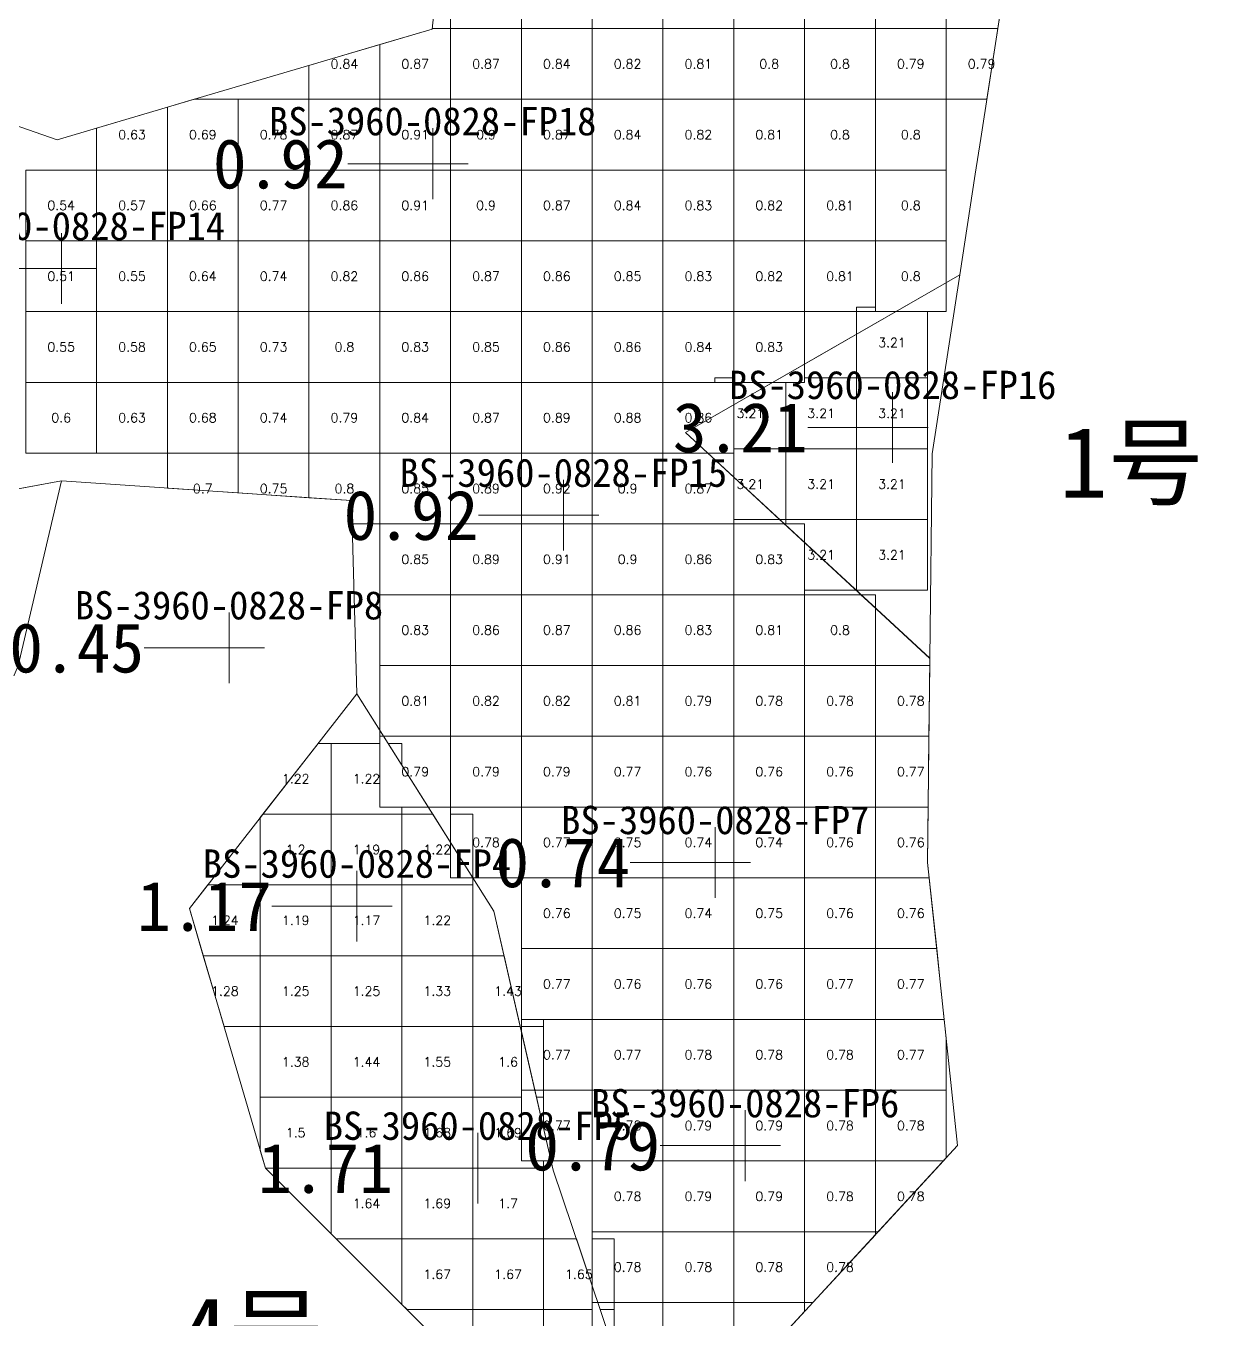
# Model space of a CAD drawing. Header units: inches. Extents: x 470023 to 470064.9, y 4349671.7 to 4349749.2.
# Drawn here: x 470047.09 to 470063.83, y 4349686.4 to 4349704.67 of the extents above; entities that cross this region are included whole.
import ezdxf
from ezdxf.enums import TextEntityAlignment as Align

# ---------------------------------------------------------------- set-up
doc = ezdxf.new("R2010")
doc.units = ezdxf.units.IN
doc.header["$MEASUREMENT"] = 0
for name, color, linetype, lineweight in [('0.500-1.000', 7, 'Continuous', 0), ('1.000-1.500', 7, 'Continuous', 0), ('3.000-999.000', 7, 'Continuous', 0), ('孔口文字', 7, 'Continuous', 0), ('点', 7, 'Continuous', 0), ('爆区方格网', 7, 'Continuous', 0), ('线条', 7, 'Continuous', 0), ('钻孔', 7, 'Continuous', 0)]:
    doc.layers.add(name, color=color, linetype=linetype, lineweight=lineweight)
doc.styles.add('3dmine_textStyle_1', font='txt.shx', dxfattribs={"height": 1, "bigfont": 'gbcbig.shx'})
doc.styles.add('3dmine_textStyle_3', font='宋体.ttf', dxfattribs={"height": 1})
doc.styles.add('3dmine_textStyle_4', font='simsunb.ttf', dxfattribs={"height": 1})

msp = doc.modelspace()

# ---------------------------------------------------------------- hatches: boundary and pattern name
at = {"layer": '钻孔', "linetype": 'Continuous', "lineweight": 0, "true_color": 0x00ffff, "extrusion": (0, 1, 0)}
for points in [[(-470053.836, 3949.762), (-470052.836, 3949.762), (-470052.836, 3960.762), (-470053.836, 3960.762)], [(-470048.591, 3949.555), (-470047.591, 3949.555), (-470047.591, 3960.555), (-470048.591, 3960.555)], [(-470055.682, 3949.551), (-470054.682, 3949.551), (-470054.682, 3960.551), (-470055.682, 3960.551)], [(-470057.827, 3949.677), (-470056.827, 3949.677), (-470056.827, 3960.677), (-470057.827, 3960.677)], [(-470058.249, 3949.527), (-470057.249, 3949.527), (-470057.249, 3960.527), (-470058.249, 3960.527)]]:
    msp.add_hatch(color=4, dxfattribs=at).paths.add_polyline_path(points, flags=0)
at = {"layer": '钻孔', "linetype": 'Continuous', "lineweight": 0, "true_color": 0xff80ff, "extrusion": (0, 1, 0)}
msp.add_hatch(color=211, dxfattribs=at).paths.add_polyline_path([(-470060.333, 3949.764), (-470059.333, 3949.764), (-470059.333, 3960.764), (-470060.333, 3960.764)], flags=0)
at = {"layer": '钻孔', "linetype": 'Continuous', "lineweight": 0, "true_color": 0x808080, "extrusion": (0, 1, 0)}
msp.add_hatch(color=8, dxfattribs=at).paths.add_polyline_path([(-470050.96, 3949.547), (-470049.96, 3949.547), (-470049.96, 3960.547), (-470050.96, 3960.547)], flags=0)
at = {"layer": '钻孔', "linetype": 'Continuous', "lineweight": 0, "true_color": 0x0000ff, "extrusion": (0, 1, 0)}
msp.add_hatch(color=5, dxfattribs=at).paths.add_polyline_path([(-470052.766, 3950.349), (-470051.766, 3950.349), (-470051.766, 3960.349), (-470052.766, 3960.349)], flags=0)
at = {"layer": '钻孔', "linetype": 'Continuous', "lineweight": 0, "true_color": 0xff0000, "extrusion": (0, 1, 0)}
msp.add_hatch(color=1, dxfattribs=at).paths.add_polyline_path([(-470054.475, 3949.541), (-470053.475, 3949.541), (-470053.475, 3960.541), (-470054.475, 3960.541)], flags=0)

# ---------------------------------------------------------------- linework, layer by layer
at = {"layer": '0.500-1.000', "color": 4, "linetype": 'Continuous', "lineweight": 0, "true_color": 0x00ffff}
for points in [[(470051.11, 4349712.663), (470053.176, 4349711.965), (470056.049, 4349710.994), (470057.493, 4349711.453), (470060.505, 4349712.41), (470062.715, 4349710.374), (470063.831, 4349707.254), (470060.914, 4349705.252), (470060.578, 4349703.08), (470060.5, 4349702.575), (470060.28, 4349701.153), (470058.343, 4349700.038), (470056.407, 4349698.924), (470058.858, 4349696.66), (470059.858, 4349695.736), (470059.827, 4349692.85), (470060.005, 4349691.162), (470060.249, 4349688.849), (470057.493, 4349685.859)], [(470044.623, 4349704.07), (470047.533, 4349703.062), (470049.726, 4349703.709), (470052.827, 4349704.624), (470053.015, 4349706.412), (470053.255, 4349708.695), (470051.751, 4349709.34), (470048.874, 4349710.571), (470046.821, 4349709.94)], [(470055.484, 4349685.695), (470054.538, 4349688.504), (470054.072, 4349690.537), (470053.699, 4349692.161), (470052.592, 4349693.921), (470051.766, 4349695.234), (470051.689, 4349697.962), (470050.423, 4349698.049), (470047.591, 4349698.243), (470045.798, 4349697.911)]]:
    msp.add_lwpolyline(points, dxfattribs=at)
at = {"layer": '1.000-1.500', "color": 5, "linetype": 'Continuous', "lineweight": 0, "true_color": 0x0000ff}
for points in [[(470046.98, 4349695.628), (470045.796, 4349692.872), (470044.612, 4349690.115), (470042.341, 4349691.943), (470041.636, 4349692.51), (470038.796, 4349690.272), (470038.562, 4349690.088), (470041.612, 4349687.115), (470036.153, 4349684.632), (470033.331, 4349686.237), (470033.088, 4349686.375), (470030.088, 4349689.375), (470030.927, 4349691.922), (470031.179, 4349692.686), (470032.822, 4349695.749), (470035.908, 4349696.203), (470039.145, 4349696.679), (470041.317, 4349697.081), (470041.949, 4349697.198), (470043.368, 4349697.461), (470047.591, 4349698.243), (470046.98, 4349695.628)], [(470053.699, 4349692.161), (470053.965, 4349691.003), (470054.538, 4349688.504), (470055.484, 4349685.695), (470053.475, 4349685.531), (470050.475, 4349688.531), (470050.253, 4349689.29), (470049.4, 4349692.201), (470051.766, 4349695.234), (470053.699, 4349692.161)]]:
    msp.add_lwpolyline(points, dxfattribs=at)
at = {"layer": '3.000-999.000', "color": 211, "linetype": 'Continuous', "lineweight": 0, "true_color": 0xff7fff}
msp.add_lwpolyline([(470059.89, 4349698.623), (470059.858, 4349695.733), (470056.407, 4349698.924), (470060.28, 4349701.153), (470059.89, 4349698.623)], dxfattribs=at)
at = {"layer": '点', "color": 138, "linetype": 'Continuous', "lineweight": 0, "true_color": 0x004c4c}
for points, elevation in [([(470052.836, 4349702.223), (470052.836, 4349703.223)], 3960.762), ([(470053.336, 4349702.723), (470052.336, 4349702.723)], 3960.762), ([(470047.591, 4349700.743), (470047.591, 4349701.743)], 3960.555), ([(470048.091, 4349701.243), (470047.091, 4349701.243)], 3960.555), ([(470059.333, 4349698.497), (470059.333, 4349699.497)], 3960.764), ([(470059.833, 4349698.997), (470058.833, 4349698.997)], 3960.764), ([(470054.682, 4349697.257), (470054.682, 4349698.257)], 3960.551), ([(470055.182, 4349697.757), (470054.182, 4349697.757)], 3960.551), ([(470049.96, 4349695.384), (470049.96, 4349696.384)], 3960.547), ([(470050.46, 4349695.884), (470049.46, 4349695.884)], 3960.547), ([(470056.827, 4349692.35), (470056.827, 4349693.35)], 3960.677), ([(470057.327, 4349692.85), (470056.327, 4349692.85)], 3960.677), ([(470051.766, 4349691.734), (470051.766, 4349692.734)], 3960.349), ([(470052.266, 4349692.234), (470051.266, 4349692.234)], 3960.349), ([(470057.249, 4349688.349), (470057.249, 4349689.349)], 3960.527), ([(470053.475, 4349688.031), (470053.475, 4349689.031)], 3960.541), ([(470057.749, 4349688.849), (470056.749, 4349688.849)], 3960.527), ([(470053.975, 4349688.531), (470052.975, 4349688.531)], 3960.541)]:
    msp.add_lwpolyline(points, dxfattribs=dict(at, elevation=elevation))
at = {"layer": '爆区方格网', "color": 4, "linetype": 'Continuous', "lineweight": 0, "true_color": 0x00ffff, "elevation": 3960.677}
for points in [[(470054.089, 4349704.633), (470053.089, 4349704.633), (470053.089, 4349705.633), (470054.089, 4349705.633), (470054.089, 4349704.633)], [(470055.089, 4349704.633), (470054.089, 4349704.633), (470054.089, 4349705.633), (470055.089, 4349705.633), (470055.089, 4349704.633)], [(470056.089, 4349704.633), (470055.089, 4349704.633), (470055.089, 4349705.633), (470056.089, 4349705.633), (470056.089, 4349704.633)], [(470057.089, 4349704.633), (470056.089, 4349704.633), (470056.089, 4349705.633), (470057.089, 4349705.633), (470057.089, 4349704.633)], [(470058.089, 4349704.633), (470057.089, 4349704.633), (470057.089, 4349705.633), (470058.089, 4349705.633), (470058.089, 4349704.633)], [(470059.089, 4349704.633), (470058.089, 4349704.633), (470058.089, 4349705.633), (470059.089, 4349705.633), (470059.089, 4349704.633)], [(470060.089, 4349704.633), (470059.089, 4349704.633), (470059.089, 4349705.633), (470060.089, 4349705.633), (470060.089, 4349704.633)], [(470061.089, 4349705.372), (470060.914, 4349705.252), (470060.818, 4349704.633), (470060.089, 4349704.633), (470060.089, 4349705.633), (470061.089, 4349705.633), (470061.089, 4349705.372)], [(470053.089, 4349703.633), (470052.089, 4349703.633), (470052.089, 4349704.406), (470052.827, 4349704.624), (470052.828, 4349704.633), (470053.089, 4349704.633), (470053.089, 4349703.633)], [(470054.089, 4349703.633), (470053.089, 4349703.633), (470053.089, 4349704.633), (470054.089, 4349704.633), (470054.089, 4349703.633)], [(470055.089, 4349703.633), (470054.089, 4349703.633), (470054.089, 4349704.633), (470055.089, 4349704.633), (470055.089, 4349703.633)], [(470056.089, 4349703.633), (470055.089, 4349703.633), (470055.089, 4349704.633), (470056.089, 4349704.633), (470056.089, 4349703.633)], [(470057.089, 4349703.633), (470056.089, 4349703.633), (470056.089, 4349704.633), (470057.089, 4349704.633), (470057.089, 4349703.633)], [(470058.089, 4349703.633), (470057.089, 4349703.633), (470057.089, 4349704.633), (470058.089, 4349704.633), (470058.089, 4349703.633)], [(470059.089, 4349703.633), (470058.089, 4349703.633), (470058.089, 4349704.633), (470059.089, 4349704.633), (470059.089, 4349703.633)], [(470060.089, 4349703.633), (470059.089, 4349703.633), (470059.089, 4349704.633), (470060.089, 4349704.633), (470060.089, 4349703.633)], [(470060.664, 4349703.633), (470060.089, 4349703.633), (470060.089, 4349704.633), (470060.818, 4349704.633), (470060.664, 4349703.633)], [(470052.089, 4349703.633), (470051.089, 4349703.633), (470051.089, 4349704.111), (470052.089, 4349704.406), (470052.089, 4349703.633)], [(470050.089, 4349702.633), (470049.089, 4349702.633), (470049.089, 4349703.521), (470049.469, 4349703.633), (470050.089, 4349703.633), (470050.089, 4349702.633)], [(470051.089, 4349702.633), (470050.089, 4349702.633), (470050.089, 4349703.633), (470051.089, 4349703.633), (470051.089, 4349702.633)], [(470052.089, 4349702.633), (470051.089, 4349702.633), (470051.089, 4349703.633), (470052.089, 4349703.633), (470052.089, 4349702.633)], [(470053.089, 4349702.633), (470052.089, 4349702.633), (470052.089, 4349703.633), (470053.089, 4349703.633), (470053.089, 4349702.633)], [(470054.089, 4349702.633), (470053.089, 4349702.633), (470053.089, 4349703.633), (470054.089, 4349703.633), (470054.089, 4349702.633)], [(470055.089, 4349702.633), (470054.089, 4349702.633), (470054.089, 4349703.633), (470055.089, 4349703.633), (470055.089, 4349702.633)], [(470056.089, 4349702.633), (470055.089, 4349702.633), (470055.089, 4349703.633), (470056.089, 4349703.633), (470056.089, 4349702.633)], [(470057.089, 4349702.633), (470056.089, 4349702.633), (470056.089, 4349703.633), (470057.089, 4349703.633), (470057.089, 4349702.633)], [(470058.089, 4349702.633), (470057.089, 4349702.633), (470057.089, 4349703.633), (470058.089, 4349703.633), (470058.089, 4349702.633)], [(470059.089, 4349702.633), (470058.089, 4349702.633), (470058.089, 4349703.633), (470059.089, 4349703.633), (470059.089, 4349702.633)], [(470060.089, 4349702.633), (470059.089, 4349702.633), (470059.089, 4349703.633), (470060.089, 4349703.633), (470060.089, 4349702.633)], [(470049.089, 4349702.633), (470048.089, 4349702.633), (470048.089, 4349703.226), (470049.089, 4349703.521), (470049.089, 4349702.633)], [(470048.089, 4349701.633), (470047.089, 4349701.633), (470047.089, 4349702.633), (470048.089, 4349702.633), (470048.089, 4349701.633)], [(470049.089, 4349701.633), (470048.089, 4349701.633), (470048.089, 4349702.633), (470049.089, 4349702.633), (470049.089, 4349701.633)], [(470050.089, 4349701.633), (470049.089, 4349701.633), (470049.089, 4349702.633), (470050.089, 4349702.633), (470050.089, 4349701.633)], [(470051.089, 4349701.633), (470050.089, 4349701.633), (470050.089, 4349702.633), (470051.089, 4349702.633), (470051.089, 4349701.633)], [(470052.089, 4349701.633), (470051.089, 4349701.633), (470051.089, 4349702.633), (470052.089, 4349702.633), (470052.089, 4349701.633)], [(470053.089, 4349701.633), (470052.089, 4349701.633), (470052.089, 4349702.633), (470053.089, 4349702.633), (470053.089, 4349701.633)], [(470054.089, 4349701.633), (470053.089, 4349701.633), (470053.089, 4349702.633), (470054.089, 4349702.633), (470054.089, 4349701.633)], [(470055.089, 4349701.633), (470054.089, 4349701.633), (470054.089, 4349702.633), (470055.089, 4349702.633), (470055.089, 4349701.633)], [(470056.089, 4349701.633), (470055.089, 4349701.633), (470055.089, 4349702.633), (470056.089, 4349702.633), (470056.089, 4349701.633)], [(470057.089, 4349701.633), (470056.089, 4349701.633), (470056.089, 4349702.633), (470057.089, 4349702.633), (470057.089, 4349701.633)], [(470058.089, 4349701.633), (470057.089, 4349701.633), (470057.089, 4349702.633), (470058.089, 4349702.633), (470058.089, 4349701.633)], [(470059.089, 4349701.633), (470058.089, 4349701.633), (470058.089, 4349702.633), (470059.089, 4349702.633), (470059.089, 4349701.633)], [(470060.089, 4349701.633), (470059.089, 4349701.633), (470059.089, 4349702.633), (470060.089, 4349702.633), (470060.089, 4349701.633)], [(470048.089, 4349700.633), (470047.089, 4349700.633), (470047.089, 4349701.633), (470048.089, 4349701.633), (470048.089, 4349700.633)], [(470049.089, 4349700.633), (470048.089, 4349700.633), (470048.089, 4349701.633), (470049.089, 4349701.633), (470049.089, 4349700.633)], [(470050.089, 4349700.633), (470049.089, 4349700.633), (470049.089, 4349701.633), (470050.089, 4349701.633), (470050.089, 4349700.633)], [(470051.089, 4349700.633), (470050.089, 4349700.633), (470050.089, 4349701.633), (470051.089, 4349701.633), (470051.089, 4349700.633)], [(470052.089, 4349700.633), (470051.089, 4349700.633), (470051.089, 4349701.633), (470052.089, 4349701.633), (470052.089, 4349700.633)], [(470053.089, 4349700.633), (470052.089, 4349700.633), (470052.089, 4349701.633), (470053.089, 4349701.633), (470053.089, 4349700.633)], [(470054.089, 4349700.633), (470053.089, 4349700.633), (470053.089, 4349701.633), (470054.089, 4349701.633), (470054.089, 4349700.633)], [(470055.089, 4349700.633), (470054.089, 4349700.633), (470054.089, 4349701.633), (470055.089, 4349701.633), (470055.089, 4349700.633)], [(470056.089, 4349700.633), (470055.089, 4349700.633), (470055.089, 4349701.633), (470056.089, 4349701.633), (470056.089, 4349700.633)], [(470057.089, 4349700.633), (470056.089, 4349700.633), (470056.089, 4349701.633), (470057.089, 4349701.633), (470057.089, 4349700.633)], [(470058.089, 4349700.633), (470057.089, 4349700.633), (470057.089, 4349701.633), (470058.089, 4349701.633), (470058.089, 4349700.633)], [(470059.089, 4349700.633), (470058.089, 4349700.633), (470058.089, 4349701.633), (470059.089, 4349701.633), (470059.089, 4349700.633)], [(470060.089, 4349700.633), (470059.089, 4349700.633), (470059.089, 4349701.633), (470060.089, 4349701.633), (470060.089, 4349700.633)], [(470048.089, 4349699.633), (470047.089, 4349699.633), (470047.089, 4349700.633), (470048.089, 4349700.633), (470048.089, 4349699.633)], [(470049.089, 4349699.633), (470048.089, 4349699.633), (470048.089, 4349700.633), (470049.089, 4349700.633), (470049.089, 4349699.633)], [(470050.089, 4349699.633), (470049.089, 4349699.633), (470049.089, 4349700.633), (470050.089, 4349700.633), (470050.089, 4349699.633)], [(470051.089, 4349699.633), (470050.089, 4349699.633), (470050.089, 4349700.633), (470051.089, 4349700.633), (470051.089, 4349699.633)], [(470052.089, 4349699.633), (470051.089, 4349699.633), (470051.089, 4349700.633), (470052.089, 4349700.633), (470052.089, 4349699.633)], [(470053.089, 4349699.633), (470052.089, 4349699.633), (470052.089, 4349700.633), (470053.089, 4349700.633), (470053.089, 4349699.633)], [(470054.089, 4349699.633), (470053.089, 4349699.633), (470053.089, 4349700.633), (470054.089, 4349700.633), (470054.089, 4349699.633)], [(470055.089, 4349699.633), (470054.089, 4349699.633), (470054.089, 4349700.633), (470055.089, 4349700.633), (470055.089, 4349699.633)], [(470056.089, 4349699.633), (470055.089, 4349699.633), (470055.089, 4349700.633), (470056.089, 4349700.633), (470056.089, 4349699.633)], [(470057.089, 4349699.633), (470056.089, 4349699.633), (470056.089, 4349700.633), (470057.089, 4349700.633), (470057.089, 4349699.633)], [(470058.089, 4349699.633), (470057.089, 4349699.633), (470057.089, 4349700.633), (470058.089, 4349700.633), (470058.089, 4349699.633)], [(470048.089, 4349698.633), (470047.089, 4349698.633), (470047.089, 4349699.633), (470048.089, 4349699.633), (470048.089, 4349698.633)], [(470049.089, 4349698.633), (470048.089, 4349698.633), (470048.089, 4349699.633), (470049.089, 4349699.633), (470049.089, 4349698.633)], [(470050.089, 4349698.633), (470049.089, 4349698.633), (470049.089, 4349699.633), (470050.089, 4349699.633), (470050.089, 4349698.633)], [(470051.089, 4349698.633), (470050.089, 4349698.633), (470050.089, 4349699.633), (470051.089, 4349699.633), (470051.089, 4349698.633)], [(470052.089, 4349698.633), (470051.089, 4349698.633), (470051.089, 4349699.633), (470052.089, 4349699.633), (470052.089, 4349698.633)], [(470053.089, 4349698.633), (470052.089, 4349698.633), (470052.089, 4349699.633), (470053.089, 4349699.633), (470053.089, 4349698.633)], [(470054.089, 4349698.633), (470053.089, 4349698.633), (470053.089, 4349699.633), (470054.089, 4349699.633), (470054.089, 4349698.633)], [(470055.089, 4349698.633), (470054.089, 4349698.633), (470054.089, 4349699.633), (470055.089, 4349699.633), (470055.089, 4349698.633)], [(470056.089, 4349698.633), (470055.089, 4349698.633), (470055.089, 4349699.633), (470056.089, 4349699.633), (470056.089, 4349698.633)], [(470057.089, 4349698.633), (470056.722, 4349698.633), (470056.407, 4349698.924), (470056.721, 4349698.633), (470056.089, 4349698.633), (470056.089, 4349699.633), (470057.089, 4349699.633), (470057.089, 4349698.633)], [(470050.089, 4349698.072), (470049.089, 4349698.14), (470049.089, 4349698.633), (470050.089, 4349698.633), (470050.089, 4349698.072)], [(470051.089, 4349698.003), (470050.423, 4349698.049), (470050.089, 4349698.072), (470050.089, 4349698.633), (470051.089, 4349698.633), (470051.089, 4349698.003)], [(470052.089, 4349697.633), (470051.698, 4349697.633), (470051.689, 4349697.962), (470051.089, 4349698.003), (470051.089, 4349698.633), (470052.089, 4349698.633), (470052.089, 4349697.633)], [(470053.089, 4349697.633), (470052.089, 4349697.633), (470052.089, 4349698.633), (470053.089, 4349698.633), (470053.089, 4349697.633)], [(470054.089, 4349697.633), (470053.089, 4349697.633), (470053.089, 4349698.633), (470054.089, 4349698.633), (470054.089, 4349697.633)], [(470055.089, 4349697.633), (470054.089, 4349697.633), (470054.089, 4349698.633), (470055.089, 4349698.633), (470055.089, 4349697.633)], [(470056.089, 4349697.633), (470055.089, 4349697.633), (470055.089, 4349698.633), (470056.089, 4349698.633), (470056.089, 4349697.633)], [(470057.089, 4349698.293), (470057.089, 4349697.633), (470056.089, 4349697.633), (470056.089, 4349698.633), (470056.721, 4349698.633), (470057.089, 4349698.293)], [(470057.089, 4349698.294), (470056.722, 4349698.633), (470057.089, 4349698.633), (470057.089, 4349698.294)], [(470053.089, 4349696.633), (470052.089, 4349696.633), (470052.089, 4349697.633), (470053.089, 4349697.633), (470053.089, 4349696.633)], [(470054.089, 4349696.633), (470053.089, 4349696.633), (470053.089, 4349697.633), (470054.089, 4349697.633), (470054.089, 4349696.633)], [(470055.089, 4349696.633), (470054.089, 4349696.633), (470054.089, 4349697.633), (470055.089, 4349697.633), (470055.089, 4349696.633)], [(470056.089, 4349696.633), (470055.089, 4349696.633), (470055.089, 4349697.633), (470056.089, 4349697.633), (470056.089, 4349696.633)], [(470057.089, 4349696.633), (470056.089, 4349696.633), (470056.089, 4349697.633), (470057.089, 4349697.633), (470057.089, 4349696.633)], [(470058.089, 4349697.369), (470058.089, 4349696.633), (470057.089, 4349696.633), (470057.089, 4349697.633), (470057.803, 4349697.633), (470058.089, 4349697.369)], [(470058.089, 4349697.37), (470057.805, 4349697.633), (470058.089, 4349697.633), (470058.089, 4349697.37)], [(470053.089, 4349695.633), (470052.089, 4349695.633), (470052.089, 4349696.633), (470053.089, 4349696.633), (470053.089, 4349695.633)], [(470054.089, 4349695.633), (470053.089, 4349695.633), (470053.089, 4349696.633), (470054.089, 4349696.633), (470054.089, 4349695.633)], [(470055.089, 4349695.633), (470054.089, 4349695.633), (470054.089, 4349696.633), (470055.089, 4349696.633), (470055.089, 4349695.633)], [(470056.089, 4349695.633), (470055.089, 4349695.633), (470055.089, 4349696.633), (470056.089, 4349696.633), (470056.089, 4349695.633)], [(470057.089, 4349695.633), (470056.089, 4349695.633), (470056.089, 4349696.633), (470057.089, 4349696.633), (470057.089, 4349695.633)], [(470058.089, 4349695.633), (470057.089, 4349695.633), (470057.089, 4349696.633), (470058.089, 4349696.633), (470058.089, 4349695.633)], [(470059.089, 4349696.444), (470059.089, 4349695.633), (470058.089, 4349695.633), (470058.089, 4349696.633), (470058.885, 4349696.633), (470059.089, 4349696.444)], [(470059.089, 4349696.447), (470058.888, 4349696.633), (470059.089, 4349696.633), (470059.089, 4349696.447)], [(470053.089, 4349694.633), (470052.089, 4349694.633), (470052.089, 4349695.633), (470053.089, 4349695.633), (470053.089, 4349694.633)], [(470054.089, 4349694.633), (470053.089, 4349694.633), (470053.089, 4349695.633), (470054.089, 4349695.633), (470054.089, 4349694.633)], [(470055.089, 4349694.633), (470054.089, 4349694.633), (470054.089, 4349695.633), (470055.089, 4349695.633), (470055.089, 4349694.633)], [(470056.089, 4349694.633), (470055.089, 4349694.633), (470055.089, 4349695.633), (470056.089, 4349695.633), (470056.089, 4349694.633)], [(470057.089, 4349694.633), (470056.089, 4349694.633), (470056.089, 4349695.633), (470057.089, 4349695.633), (470057.089, 4349694.633)], [(470058.089, 4349694.633), (470057.089, 4349694.633), (470057.089, 4349695.633), (470058.089, 4349695.633), (470058.089, 4349694.633)], [(470059.089, 4349694.633), (470058.089, 4349694.633), (470058.089, 4349695.633), (470059.089, 4349695.633), (470059.089, 4349694.633)], [(470059.846, 4349694.633), (470059.089, 4349694.633), (470059.089, 4349695.633), (470059.857, 4349695.633), (470059.846, 4349694.633)], [(470053.089, 4349693.633), (470052.089, 4349693.633), (470052.089, 4349694.633), (470053.089, 4349694.633), (470053.089, 4349693.633)], [(470054.089, 4349693.633), (470053.089, 4349693.633), (470053.089, 4349694.633), (470054.089, 4349694.633), (470054.089, 4349693.633)], [(470055.089, 4349693.633), (470054.089, 4349693.633), (470054.089, 4349694.633), (470055.089, 4349694.633), (470055.089, 4349693.633)], [(470056.089, 4349693.633), (470055.089, 4349693.633), (470055.089, 4349694.633), (470056.089, 4349694.633), (470056.089, 4349693.633)], [(470057.089, 4349693.633), (470056.089, 4349693.633), (470056.089, 4349694.633), (470057.089, 4349694.633), (470057.089, 4349693.633)], [(470058.089, 4349693.633), (470057.089, 4349693.633), (470057.089, 4349694.633), (470058.089, 4349694.633), (470058.089, 4349693.633)], [(470059.089, 4349693.633), (470058.089, 4349693.633), (470058.089, 4349694.633), (470059.089, 4349694.633), (470059.089, 4349693.633)], [(470059.836, 4349693.633), (470059.089, 4349693.633), (470059.089, 4349694.633), (470059.846, 4349694.633), (470059.836, 4349693.633)], [(470054.089, 4349692.633), (470053.089, 4349692.633), (470053.089, 4349693.633), (470054.089, 4349693.633), (470054.089, 4349692.633)], [(470055.089, 4349692.633), (470054.089, 4349692.633), (470054.089, 4349693.633), (470055.089, 4349693.633), (470055.089, 4349692.633)], [(470056.089, 4349692.633), (470055.089, 4349692.633), (470055.089, 4349693.633), (470056.089, 4349693.633), (470056.089, 4349692.633)], [(470057.089, 4349692.633), (470056.089, 4349692.633), (470056.089, 4349693.633), (470057.089, 4349693.633), (470057.089, 4349692.633)], [(470058.089, 4349692.633), (470057.089, 4349692.633), (470057.089, 4349693.633), (470058.089, 4349693.633), (470058.089, 4349692.633)], [(470059.089, 4349692.633), (470058.089, 4349692.633), (470058.089, 4349693.633), (470059.089, 4349693.633), (470059.089, 4349692.633)], [(470059.827, 4349692.85), (470059.85, 4349692.633), (470059.089, 4349692.633), (470059.089, 4349693.633), (470059.836, 4349693.633), (470059.827, 4349692.85)], [(470055.089, 4349691.633), (470054.089, 4349691.633), (470054.089, 4349692.633), (470055.089, 4349692.633), (470055.089, 4349691.633)], [(470056.089, 4349691.633), (470055.089, 4349691.633), (470055.089, 4349692.633), (470056.089, 4349692.633), (470056.089, 4349691.633)], [(470057.089, 4349691.633), (470056.089, 4349691.633), (470056.089, 4349692.633), (470057.089, 4349692.633), (470057.089, 4349691.633)], [(470058.089, 4349691.633), (470057.089, 4349691.633), (470057.089, 4349692.633), (470058.089, 4349692.633), (470058.089, 4349691.633)], [(470059.089, 4349691.633), (470058.089, 4349691.633), (470058.089, 4349692.633), (470059.089, 4349692.633), (470059.089, 4349691.633)], [(470059.955, 4349691.633), (470059.089, 4349691.633), (470059.089, 4349692.633), (470059.85, 4349692.633), (470059.955, 4349691.633)], [(470055.089, 4349690.633), (470054.089, 4349690.633), (470054.089, 4349691.633), (470055.089, 4349691.633), (470055.089, 4349690.633)], [(470056.089, 4349690.633), (470055.089, 4349690.633), (470055.089, 4349691.633), (470056.089, 4349691.633), (470056.089, 4349690.633)], [(470057.089, 4349690.633), (470056.089, 4349690.633), (470056.089, 4349691.633), (470057.089, 4349691.633), (470057.089, 4349690.633)], [(470058.089, 4349690.633), (470057.089, 4349690.633), (470057.089, 4349691.633), (470058.089, 4349691.633), (470058.089, 4349690.633)], [(470059.089, 4349690.633), (470058.089, 4349690.633), (470058.089, 4349691.633), (470059.089, 4349691.633), (470059.089, 4349690.633)], [(470060.005, 4349691.162), (470060.061, 4349690.633), (470059.089, 4349690.633), (470059.089, 4349691.633), (470059.955, 4349691.633), (470060.005, 4349691.162)], [(470055.089, 4349689.633), (470054.089, 4349689.633), (470054.089, 4349690.633), (470055.089, 4349690.633), (470055.089, 4349689.633)], [(470056.089, 4349689.633), (470055.089, 4349689.633), (470055.089, 4349690.633), (470056.089, 4349690.633), (470056.089, 4349689.633)], [(470057.089, 4349689.633), (470056.089, 4349689.633), (470056.089, 4349690.633), (470057.089, 4349690.633), (470057.089, 4349689.633)], [(470058.089, 4349689.633), (470057.089, 4349689.633), (470057.089, 4349690.633), (470058.089, 4349690.633), (470058.089, 4349689.633)], [(470059.089, 4349689.633), (470058.089, 4349689.633), (470058.089, 4349690.633), (470059.089, 4349690.633), (470059.089, 4349689.633)], [(470060.089, 4349690.366), (470060.089, 4349689.633), (470059.089, 4349689.633), (470059.089, 4349690.633), (470060.061, 4349690.633), (470060.089, 4349690.366)], [(470055.089, 4349688.633), (470054.089, 4349688.633), (470054.089, 4349689.633), (470055.089, 4349689.633), (470055.089, 4349688.633)], [(470056.089, 4349688.633), (470055.089, 4349688.633), (470055.089, 4349689.633), (470056.089, 4349689.633), (470056.089, 4349688.633)], [(470057.089, 4349688.633), (470056.089, 4349688.633), (470056.089, 4349689.633), (470057.089, 4349689.633), (470057.089, 4349688.633)], [(470058.089, 4349688.633), (470057.089, 4349688.633), (470057.089, 4349689.633), (470058.089, 4349689.633), (470058.089, 4349688.633)], [(470059.089, 4349688.633), (470058.089, 4349688.633), (470058.089, 4349689.633), (470059.089, 4349689.633), (470059.089, 4349688.633)], [(470060.089, 4349688.675), (470060.05, 4349688.633), (470059.089, 4349688.633), (470059.089, 4349689.633), (470060.089, 4349689.633), (470060.089, 4349688.675)], [(470056.089, 4349687.633), (470055.089, 4349687.633), (470055.089, 4349688.633), (470056.089, 4349688.633), (470056.089, 4349687.633)], [(470057.089, 4349687.633), (470056.089, 4349687.633), (470056.089, 4349688.633), (470057.089, 4349688.633), (470057.089, 4349687.633)], [(470058.089, 4349687.633), (470057.089, 4349687.633), (470057.089, 4349688.633), (470058.089, 4349688.633), (470058.089, 4349687.633)], [(470059.089, 4349687.633), (470058.089, 4349687.633), (470058.089, 4349688.633), (470059.089, 4349688.633), (470059.089, 4349687.633)], [(470059.128, 4349687.633), (470059.089, 4349687.633), (470059.089, 4349688.633), (470060.05, 4349688.633), (470059.128, 4349687.633)], [(470056.089, 4349686.633), (470055.089, 4349686.633), (470055.089, 4349687.633), (470056.089, 4349687.633), (470056.089, 4349686.633)], [(470057.089, 4349686.633), (470056.089, 4349686.633), (470056.089, 4349687.633), (470057.089, 4349687.633), (470057.089, 4349686.633)], [(470058.089, 4349686.633), (470057.089, 4349686.633), (470057.089, 4349687.633), (470058.089, 4349687.633), (470058.089, 4349686.633)], [(470059.089, 4349687.59), (470058.206, 4349686.633), (470058.089, 4349686.633), (470058.089, 4349687.633), (470059.089, 4349687.633), (470059.089, 4349687.59)], [(470056.089, 4349685.744), (470055.484, 4349685.695), (470055.089, 4349685.663), (470055.089, 4349686.633), (470056.089, 4349686.633), (470056.089, 4349685.744)], [(470057.089, 4349685.826), (470056.089, 4349685.744), (470056.089, 4349686.633), (470057.089, 4349686.633), (470057.089, 4349685.826)], [(470058.089, 4349686.506), (470057.493, 4349685.859), (470057.089, 4349685.826), (470057.089, 4349686.633), (470058.089, 4349686.633), (470058.089, 4349686.506)]]:
    msp.add_lwpolyline(points, dxfattribs=at)
at = {"layer": '爆区方格网', "color": 211, "linetype": 'Continuous', "lineweight": 0, "true_color": 0xff7fff, "elevation": 3960.764}
for points in [[(470059.089, 4349700.633), (470059.823, 4349700.633), (470059.823, 4349699.696), (470058.823, 4349699.696), (470058.823, 4349700.696), (470059.089, 4349700.696), (470059.089, 4349700.633)], [(470057.089, 4349699.633), (470057.823, 4349699.633), (470057.823, 4349698.696), (470057.089, 4349698.696), (470057.089, 4349699.633), (470056.823, 4349699.633), (470056.823, 4349699.696), (470057.089, 4349699.696), (470057.089, 4349699.633)], [(470058.823, 4349698.696), (470057.823, 4349698.696), (470057.823, 4349699.633), (470058.089, 4349699.633), (470058.089, 4349699.696), (470058.823, 4349699.696), (470058.823, 4349698.696)], [(470059.823, 4349698.696), (470058.823, 4349698.696), (470058.823, 4349699.696), (470059.823, 4349699.696), (470059.823, 4349698.696)], [(470057.823, 4349697.696), (470057.736, 4349697.696), (470057.089, 4349698.294), (470057.089, 4349698.294), (470057.089, 4349698.633), (470057.089, 4349698.696), (470057.823, 4349698.696), (470057.823, 4349697.696)], [(470058.823, 4349697.696), (470057.823, 4349697.696), (470057.823, 4349698.696), (470058.823, 4349698.696), (470058.823, 4349697.696)], [(470059.823, 4349697.696), (470058.823, 4349697.696), (470058.823, 4349698.696), (470059.823, 4349698.696), (470059.823, 4349697.696)], [(470057.735, 4349697.696), (470057.089, 4349697.696), (470057.089, 4349698.293), (470057.735, 4349697.696)], [(470058.823, 4349696.696), (470058.819, 4349696.696), (470058.089, 4349697.37), (470058.089, 4349697.37), (470057.823, 4349697.616), (470057.823, 4349697.616), (470058.089, 4349697.37), (470058.089, 4349697.633), (470057.823, 4349697.633), (470057.823, 4349697.696), (470058.823, 4349697.696), (470058.823, 4349696.696)], [(470059.823, 4349696.696), (470058.823, 4349696.696), (470058.823, 4349697.696), (470059.823, 4349697.696), (470059.823, 4349696.696)], [(470058.817, 4349696.696), (470058.089, 4349696.696), (470058.089, 4349697.369), (470058.089, 4349697.369), (470058.817, 4349696.696)]]:
    msp.add_lwpolyline(points, dxfattribs=at)
at = {"layer": '爆区方格网', "color": 5, "linetype": 'Continuous', "lineweight": 0, "true_color": 0x0000ff, "elevation": 3960.541}
for points in [[(470051.401, 4349693.532), (470050.438, 4349693.532), (470051.218, 4349694.532), (470051.401, 4349694.532), (470051.401, 4349693.532)], [(470052.089, 4349693.633), (470052.401, 4349693.633), (470052.401, 4349693.532), (470051.401, 4349693.532), (470051.401, 4349694.532), (470052.089, 4349694.532), (470052.089, 4349693.633)], [(470052.401, 4349694.224), (470052.208, 4349694.532), (470052.401, 4349694.532), (470052.401, 4349694.224)], [(470051.401, 4349692.532), (470050.401, 4349692.532), (470050.401, 4349693.485), (470050.438, 4349693.532), (470051.401, 4349693.532), (470051.401, 4349692.532)], [(470052.401, 4349692.532), (470051.401, 4349692.532), (470051.401, 4349693.532), (470052.401, 4349693.532), (470052.401, 4349692.532)], [(470053.401, 4349692.635), (470053.089, 4349693.131), (470053.089, 4349692.633), (470053.401, 4349692.633), (470053.401, 4349692.532), (470052.401, 4349692.532), (470052.401, 4349693.532), (470052.837, 4349693.532), (470053.089, 4349693.131), (470053.089, 4349693.532), (470053.401, 4349693.532), (470053.401, 4349692.635)], [(470050.401, 4349691.532), (470049.596, 4349691.532), (470049.401, 4349692.198), (470049.401, 4349692.202), (470049.659, 4349692.532), (470050.401, 4349692.532), (470050.401, 4349691.532)], [(470051.401, 4349691.532), (470050.401, 4349691.532), (470050.401, 4349692.532), (470051.401, 4349692.532), (470051.401, 4349691.532)], [(470052.401, 4349691.532), (470051.401, 4349691.532), (470051.401, 4349692.532), (470052.401, 4349692.532), (470052.401, 4349691.532)], [(470053.401, 4349691.532), (470052.401, 4349691.532), (470052.401, 4349692.532), (470053.401, 4349692.532), (470053.401, 4349691.532)], [(470050.401, 4349690.532), (470049.889, 4349690.532), (470049.596, 4349691.532), (470050.401, 4349691.532), (470050.401, 4349690.532)], [(470051.401, 4349690.532), (470050.401, 4349690.532), (470050.401, 4349691.532), (470051.401, 4349691.532), (470051.401, 4349690.532)], [(470052.401, 4349690.532), (470051.401, 4349690.532), (470051.401, 4349691.532), (470052.401, 4349691.532), (470052.401, 4349690.532)], [(470053.401, 4349690.532), (470052.401, 4349690.532), (470052.401, 4349691.532), (470053.401, 4349691.532), (470053.401, 4349690.532)], [(470053.965, 4349691.003), (470054.073, 4349690.532), (470053.401, 4349690.532), (470053.401, 4349691.532), (470053.844, 4349691.532), (470053.965, 4349691.003)], [(470051.401, 4349689.532), (470050.401, 4349689.532), (470050.401, 4349690.532), (470051.401, 4349690.532), (470051.401, 4349689.532)], [(470052.401, 4349689.532), (470051.401, 4349689.532), (470051.401, 4349690.532), (470052.401, 4349690.532), (470052.401, 4349689.532)], [(470053.401, 4349689.532), (470052.401, 4349689.532), (470052.401, 4349690.532), (470053.401, 4349690.532), (470053.401, 4349689.532)], [(470054.401, 4349689.532), (470054.302, 4349689.532), (470054.089, 4349690.462), (470054.089, 4349689.633), (470054.089, 4349689.532), (470053.401, 4349689.532), (470053.401, 4349690.532), (470054.073, 4349690.532), (470054.089, 4349690.462), (470054.089, 4349690.532), (470054.401, 4349690.532), (470054.401, 4349689.532)], [(470054.401, 4349690.532), (470054.089, 4349690.532), (470054.089, 4349690.633), (470054.401, 4349690.633), (470054.401, 4349690.532)], [(470051.401, 4349688.532), (470050.475, 4349688.532), (470050.401, 4349688.783), (470050.401, 4349689.532), (470051.401, 4349689.532), (470051.401, 4349688.532)], [(470052.401, 4349688.532), (470051.401, 4349688.532), (470051.401, 4349689.532), (470052.401, 4349689.532), (470052.401, 4349688.532)], [(470053.401, 4349688.532), (470052.401, 4349688.532), (470052.401, 4349689.532), (470053.401, 4349689.532), (470053.401, 4349688.532)], [(470054.089, 4349688.633), (470054.401, 4349688.633), (470054.401, 4349688.532), (470053.401, 4349688.532), (470053.401, 4349689.532), (470054.089, 4349689.532), (470054.089, 4349688.633)], [(470054.401, 4349689.099), (470054.302, 4349689.532), (470054.401, 4349689.532), (470054.401, 4349689.099)], [(470052.401, 4349687.532), (470051.474, 4349687.532), (470051.401, 4349687.605), (470051.401, 4349688.532), (470052.401, 4349688.532), (470052.401, 4349687.532)], [(470053.401, 4349687.532), (470052.401, 4349687.532), (470052.401, 4349688.532), (470053.401, 4349688.532), (470053.401, 4349687.532)], [(470054.401, 4349687.532), (470053.401, 4349687.532), (470053.401, 4349688.532), (470054.401, 4349688.532), (470054.401, 4349687.532)], [(470053.401, 4349686.532), (470052.474, 4349686.532), (470052.401, 4349686.605), (470052.401, 4349687.532), (470053.401, 4349687.532), (470053.401, 4349686.532)], [(470054.401, 4349686.532), (470053.401, 4349686.532), (470053.401, 4349687.532), (470054.401, 4349687.532), (470054.401, 4349686.532)], [(470055.401, 4349686.532), (470055.202, 4349686.532), (470055.089, 4349686.867), (470055.089, 4349686.633), (470055.089, 4349686.532), (470054.401, 4349686.532), (470054.401, 4349687.532), (470054.865, 4349687.532), (470055.089, 4349686.867), (470055.089, 4349687.532), (470055.401, 4349687.532), (470055.401, 4349686.532)], [(470054.401, 4349685.607), (470053.487, 4349685.532), (470053.474, 4349685.532), (470053.401, 4349685.605), (470053.401, 4349686.532), (470054.401, 4349686.532), (470054.401, 4349685.607)], [(470055.089, 4349685.663), (470055.089, 4349685.663), (470054.401, 4349685.607), (470054.401, 4349686.532), (470055.089, 4349686.532), (470055.089, 4349685.663)], [(470055.401, 4349685.94), (470055.202, 4349686.532), (470055.401, 4349686.532), (470055.401, 4349685.94)]]:
    msp.add_lwpolyline(points, dxfattribs=at)
at = {"layer": '线条', "color": 138, "linetype": 'Continuous', "lineweight": 0, "true_color": 0x004c4c}
for points, elevation in [([(470052.836, 4349702.723), (470052.836, 4349702.723), (470052.836, 4349702.723)], 3960.762), ([(470047.591, 4349701.243), (470047.591, 4349701.243), (470047.591, 4349701.243)], 3960.555), ([(470059.333, 4349698.997), (470059.333, 4349698.997), (470059.333, 4349698.997)], 3960.764), ([(470054.682, 4349697.757), (470054.682, 4349697.757), (470054.682, 4349697.757)], 3960.551), ([(470049.96, 4349695.884), (470049.96, 4349695.884), (470049.96, 4349695.884)], 3960.547), ([(470056.827, 4349692.85), (470056.827, 4349692.85), (470056.827, 4349692.85)], 3960.677), ([(470051.766, 4349692.234), (470051.766, 4349692.234), (470051.766, 4349692.234)], 3960.349), ([(470057.249, 4349688.849), (470057.249, 4349688.849), (470057.249, 4349688.849)], 3960.527), ([(470053.475, 4349688.531), (470053.475, 4349688.531), (470053.475, 4349688.531)], 3960.541)]:
    msp.add_lwpolyline(points, dxfattribs=dict(at, elevation=elevation))
at = {"layer": '钻孔', "color": 4, "linetype": 'Continuous', "lineweight": 0, "true_color": 0x00ffff}
for points, elevation in [([(470052.836, 4349702.723), (470051.636, 4349702.723)], 3960.762), ([(470052.836, 4349702.723), (470051.636, 4349702.723)], 3949.762), ([(470047.591, 4349701.243), (470046.391, 4349701.243)], 3960.555), ([(470047.591, 4349701.243), (470046.391, 4349701.243)], 3949.555), ([(470054.682, 4349697.757), (470053.482, 4349697.757)], 3960.551), ([(470054.682, 4349697.757), (470053.482, 4349697.757)], 3949.551), ([(470056.827, 4349692.85), (470055.627, 4349692.85)], 3960.677), ([(470056.827, 4349692.85), (470055.627, 4349692.85)], 3949.677), ([(470057.249, 4349688.849), (470056.049, 4349688.849)], 3960.527), ([(470057.249, 4349688.849), (470056.049, 4349688.849)], 3949.527)]:
    msp.add_lwpolyline(points, dxfattribs=dict(at, elevation=elevation))
at = {"layer": '钻孔', "color": 211, "linetype": 'Continuous', "lineweight": 0, "true_color": 0xff80ff}
for elevation in [3960.764, 3949.764]:
    msp.add_lwpolyline([(470059.333, 4349698.997), (470058.133, 4349698.997)], dxfattribs=dict(at, elevation=elevation))
at = {"layer": '钻孔', "color": 8, "linetype": 'Continuous', "lineweight": 0, "true_color": 0x808080}
for elevation in [3960.547, 3949.547]:
    msp.add_lwpolyline([(470049.96, 4349695.884), (470048.76, 4349695.884)], dxfattribs=dict(at, elevation=elevation))
at = {"layer": '钻孔', "color": 5, "linetype": 'Continuous', "lineweight": 0, "true_color": 0x0000ff}
for elevation in [3960.349, 3950.349]:
    msp.add_lwpolyline([(470051.766, 4349692.234), (470050.566, 4349692.234)], dxfattribs=dict(at, elevation=elevation))
at = {"layer": '钻孔', "color": 1, "linetype": 'Continuous', "lineweight": 0, "true_color": 0xff0000}
for elevation in [3960.541, 3949.541]:
    msp.add_lwpolyline([(470053.475, 4349688.531), (470052.275, 4349688.531)], dxfattribs=dict(at, elevation=elevation))

# ---------------------------------------------------------------- texts
at = {"color": 4, "linetype": 'Continuous', "lineweight": 0, "true_color": 0x00ffff, "style": '3dmine_textStyle_1'}
for s, p in [('0.84', (470051.589, 4349704.133, 3960.677)), ('0.87', (470052.589, 4349704.133, 3960.677)), ('0.87', (470053.589, 4349704.133, 3960.677)), ('0.84', (470054.589, 4349704.133, 3960.677)), ('0.82', (470055.589, 4349704.133, 3960.677)), ('0.81', (470056.589, 4349704.133, 3960.677)), ('0.8', (470057.589, 4349704.133, 3960.677)), ('0.8', (470058.589, 4349704.133, 3960.677)), ('0.79', (470059.589, 4349704.133, 3960.677)), ('0.79', (470060.589, 4349704.133, 3960.677)), ('0.63', (470048.589, 4349703.133, 3960.677)), ('0.69', (470049.589, 4349703.133, 3960.677)), ('0.78', (470050.589, 4349703.133, 3960.677)), ('0.87', (470051.589, 4349703.133, 3960.677)), ('0.91', (470052.589, 4349703.133, 3960.677)), ('0.9', (470053.589, 4349703.133, 3960.677)), ('0.87', (470054.589, 4349703.133, 3960.677)), ('0.84', (470055.589, 4349703.133, 3960.677)), ('0.82', (470056.589, 4349703.133, 3960.677)), ('0.81', (470057.589, 4349703.133, 3960.677)), ('0.8', (470058.589, 4349703.133, 3960.677)), ('0.8', (470059.589, 4349703.133, 3960.677)), ('0.54', (470047.589, 4349702.133, 3960.677)), ('0.57', (470048.589, 4349702.133, 3960.677)), ('0.66', (470049.589, 4349702.133, 3960.677)), ('0.77', (470050.589, 4349702.133, 3960.677)), ('0.86', (470051.589, 4349702.133, 3960.677)), ('0.91', (470052.589, 4349702.133, 3960.677)), ('0.9', (470053.589, 4349702.133, 3960.677)), ('0.87', (470054.589, 4349702.133, 3960.677)), ('0.84', (470055.589, 4349702.133, 3960.677)), ('0.83', (470056.589, 4349702.133, 3960.677)), ('0.82', (470057.589, 4349702.133, 3960.677)), ('0.81', (470058.589, 4349702.133, 3960.677)), ('0.8', (470059.589, 4349702.133, 3960.677)), ('0.51', (470047.589, 4349701.133, 3960.677)), ('0.55', (470048.589, 4349701.133, 3960.677)), ('0.64', (470049.589, 4349701.133, 3960.677)), ('0.74', (470050.589, 4349701.133, 3960.677)), ('0.82', (470051.589, 4349701.133, 3960.677)), ('0.86', (470052.589, 4349701.133, 3960.677)), ('0.87', (470053.589, 4349701.133, 3960.677)), ('0.86', (470054.589, 4349701.133, 3960.677)), ('0.85', (470055.589, 4349701.133, 3960.677)), ('0.83', (470056.589, 4349701.133, 3960.677)), ('0.82', (470057.589, 4349701.133, 3960.677)), ('0.81', (470058.589, 4349701.133, 3960.677)), ('0.8', (470059.589, 4349701.133, 3960.677)), ('0.55', (470047.589, 4349700.133, 3960.677)), ('0.58', (470048.589, 4349700.133, 3960.677)), ('0.65', (470049.589, 4349700.133, 3960.677)), ('0.73', (470050.589, 4349700.133, 3960.677)), ('0.8', (470051.589, 4349700.133, 3960.677)), ('0.83', (470052.589, 4349700.133, 3960.677)), ('0.85', (470053.589, 4349700.133, 3960.677)), ('0.86', (470054.589, 4349700.133, 3960.677)), ('0.86', (470055.589, 4349700.133, 3960.677)), ('0.84', (470056.589, 4349700.133, 3960.677)), ('0.83', (470057.589, 4349700.133, 3960.677)), ('0.6', (470047.589, 4349699.133, 3960.677)), ('0.63', (470048.589, 4349699.133, 3960.677)), ('0.68', (470049.589, 4349699.133, 3960.677)), ('0.74', (470050.589, 4349699.133, 3960.677)), ('0.79', (470051.589, 4349699.133, 3960.677)), ('0.84', (470052.589, 4349699.133, 3960.677)), ('0.87', (470053.589, 4349699.133, 3960.677)), ('0.89', (470054.589, 4349699.133, 3960.677)), ('0.88', (470055.589, 4349699.133, 3960.677)), ('0.86', (470056.589, 4349699.133, 3960.677)), ('0.7', (470049.589, 4349698.133, 3960.677)), ('0.75', (470050.589, 4349698.133, 3960.677)), ('0.8', (470051.589, 4349698.133, 3960.677)), ('0.85', (470052.589, 4349698.133, 3960.677)), ('0.89', (470053.589, 4349698.133, 3960.677)), ('0.92', (470054.589, 4349698.133, 3960.677)), ('0.9', (470055.589, 4349698.133, 3960.677)), ('0.87', (470056.589, 4349698.133, 3960.677)), ('0.85', (470052.589, 4349697.133, 3960.677)), ('0.89', (470053.589, 4349697.133, 3960.677)), ('0.91', (470054.589, 4349697.133, 3960.677)), ('0.9', (470055.589, 4349697.133, 3960.677)), ('0.86', (470056.589, 4349697.133, 3960.677)), ('0.83', (470057.589, 4349697.133, 3960.677)), ('0.83', (470052.589, 4349696.133, 3960.677)), ('0.86', (470053.589, 4349696.133, 3960.677)), ('0.87', (470054.589, 4349696.133, 3960.677)), ('0.86', (470055.589, 4349696.133, 3960.677)), ('0.83', (470056.589, 4349696.133, 3960.677)), ('0.81', (470057.589, 4349696.133, 3960.677)), ('0.8', (470058.589, 4349696.133, 3960.677)), ('0.81', (470052.589, 4349695.133, 3960.677)), ('0.82', (470053.589, 4349695.133, 3960.677)), ('0.82', (470054.589, 4349695.133, 3960.677)), ('0.81', (470055.589, 4349695.133, 3960.677)), ('0.79', (470056.589, 4349695.133, 3960.677)), ('0.78', (470057.589, 4349695.133, 3960.677)), ('0.78', (470058.589, 4349695.133, 3960.677)), ('0.78', (470059.589, 4349695.133, 3960.677)), ('0.79', (470052.589, 4349694.133, 3960.677)), ('0.79', (470053.589, 4349694.133, 3960.677)), ('0.79', (470054.589, 4349694.133, 3960.677)), ('0.77', (470055.589, 4349694.133, 3960.677)), ('0.76', (470056.589, 4349694.133, 3960.677)), ('0.76', (470057.589, 4349694.133, 3960.677)), ('0.76', (470058.589, 4349694.133, 3960.677)), ('0.77', (470059.589, 4349694.133, 3960.677)), ('0.78', (470053.589, 4349693.133, 3960.677)), ('0.77', (470054.589, 4349693.133, 3960.677)), ('0.75', (470055.589, 4349693.133, 3960.677)), ('0.74', (470056.589, 4349693.133, 3960.677)), ('0.74', (470057.589, 4349693.133, 3960.677)), ('0.76', (470058.589, 4349693.133, 3960.677)), ('0.76', (470059.589, 4349693.133, 3960.677)), ('0.76', (470054.589, 4349692.133, 3960.677)), ('0.75', (470055.589, 4349692.133, 3960.677)), ('0.74', (470056.589, 4349692.133, 3960.677)), ('0.75', (470057.589, 4349692.133, 3960.677)), ('0.76', (470058.589, 4349692.133, 3960.677)), ('0.76', (470059.589, 4349692.133, 3960.677)), ('0.77', (470054.589, 4349691.133, 3960.677)), ('0.76', (470055.589, 4349691.133, 3960.677)), ('0.76', (470056.589, 4349691.133, 3960.677)), ('0.76', (470057.589, 4349691.133, 3960.677)), ('0.77', (470058.589, 4349691.133, 3960.677)), ('0.77', (470059.589, 4349691.133, 3960.677)), ('0.77', (470054.589, 4349690.133, 3960.677)), ('0.77', (470055.589, 4349690.133, 3960.677)), ('0.78', (470056.589, 4349690.133, 3960.677)), ('0.78', (470057.589, 4349690.133, 3960.677)), ('0.78', (470058.589, 4349690.133, 3960.677)), ('0.77', (470059.589, 4349690.133, 3960.677)), ('0.77', (470054.589, 4349689.133, 3960.677)), ('0.78', (470055.589, 4349689.133, 3960.677)), ('0.79', (470056.589, 4349689.133, 3960.677)), ('0.79', (470057.589, 4349689.133, 3960.677)), ('0.78', (470058.589, 4349689.133, 3960.677)), ('0.78', (470059.589, 4349689.133, 3960.677)), ('0.78', (470055.589, 4349688.133, 3960.677)), ('0.79', (470056.589, 4349688.133, 3960.677)), ('0.79', (470057.589, 4349688.133, 3960.677)), ('0.78', (470058.589, 4349688.133, 3960.677)), ('0.78', (470059.589, 4349688.133, 3960.677)), ('0.78', (470055.589, 4349687.133, 3960.677)), ('0.78', (470056.589, 4349687.133, 3960.677)), ('0.78', (470057.589, 4349687.133, 3960.677)), ('0.78', (470058.589, 4349687.133, 3960.677))]:
    msp.add_text(s, height=0.13, dxfattribs=at).set_placement(p, align=Align.MIDDLE_CENTER)
at = {"color": 211, "linetype": 'Continuous', "lineweight": 0, "true_color": 0xff7fff, "style": '3dmine_textStyle_1'}
for p in [(470059.323, 4349700.196, 3960.764), (470057.323, 4349699.196, 3960.764), (470058.323, 4349699.196, 3960.764), (470059.323, 4349699.196, 3960.764), (470057.323, 4349698.196, 3960.764), (470058.323, 4349698.196, 3960.764), (470059.323, 4349698.196, 3960.764), (470058.323, 4349697.196, 3960.764), (470059.323, 4349697.196, 3960.764)]:
    msp.add_text('3.21', height=0.13, dxfattribs=at).set_placement(p, align=Align.MIDDLE_CENTER)
at = {"color": 7, "linetype": 'Continuous', "lineweight": 0, "style": '3dmine_textStyle_3'}
for s, p in [('1号', (470061.687, 4349698.002, 1982.732)), ('4号', (470049.265, 4349685.706, 1982.732))]:
    msp.add_text(s, height=1, dxfattribs=at).set_placement(p)
at = {"color": 5, "linetype": 'Continuous', "lineweight": 0, "true_color": 0x0000ff, "style": '3dmine_textStyle_1'}
for s, p in [('1.22', (470050.901, 4349694.032, 3960.541)), ('1.22', (470051.901, 4349694.032, 3960.541)), ('1.2', (470050.901, 4349693.032, 3960.541)), ('1.19', (470051.901, 4349693.032, 3960.541)), ('1.22', (470052.901, 4349693.032, 3960.541)), ('1.24', (470049.901, 4349692.032, 3960.541)), ('1.19', (470050.901, 4349692.032, 3960.541)), ('1.17', (470051.901, 4349692.032, 3960.541)), ('1.22', (470052.901, 4349692.032, 3960.541)), ('1.28', (470049.901, 4349691.032, 3960.541)), ('1.25', (470050.901, 4349691.032, 3960.541)), ('1.25', (470051.901, 4349691.032, 3960.541)), ('1.33', (470052.901, 4349691.032, 3960.541)), ('1.43', (470053.901, 4349691.032, 3960.541)), ('1.38', (470050.901, 4349690.032, 3960.541)), ('1.44', (470051.901, 4349690.032, 3960.541)), ('1.55', (470052.901, 4349690.032, 3960.541)), ('1.6', (470053.901, 4349690.032, 3960.541)), ('1.5', (470050.901, 4349689.032, 3960.541)), ('1.6', (470051.901, 4349689.032, 3960.541)), ('1.68', (470052.901, 4349689.032, 3960.541)), ('1.69', (470053.901, 4349689.032, 3960.541)), ('1.64', (470051.901, 4349688.032, 3960.541)), ('1.69', (470052.901, 4349688.032, 3960.541)), ('1.7', (470053.901, 4349688.032, 3960.541)), ('1.67', (470052.901, 4349687.032, 3960.541)), ('1.67', (470053.901, 4349687.032, 3960.541)), ('1.65', (470054.901, 4349687.032, 3960.541))]:
    msp.add_text(s, height=0.13, dxfattribs=at).set_placement(p, align=Align.MIDDLE_CENTER)
at = {"layer": '孔口文字', "color": 138, "linetype": 'Continuous', "lineweight": 0, "true_color": 0x004c4c, "style": '3dmine_textStyle_4'}
for s, p in [('BS-3960-0828-FP18', (470052.836, 4349703.123, 3960.762)), ('BS-3960-0828-FP14', (470047.591, 4349701.643, 3960.555)), ('BS-3960-0828-FP16', (470059.333, 4349699.397, 3960.764)), ('BS-3960-0828-FP15', (470054.682, 4349698.157, 3960.551)), ('BS-3960-0828-FP8', (470049.96, 4349696.284, 3960.547)), ('BS-3960-0828-FP7', (470056.827, 4349693.25, 3960.677)), ('BS-3960-0828-FP4', (470051.766, 4349692.634, 3960.349)), ('BS-3960-0828-FP6', (470057.249, 4349689.249, 3960.527)), ('BS-3960-0828-FP5', (470053.475, 4349688.931, 3960.541))]:
    msp.add_text(s, height=0.4, dxfattribs=at).set_placement(p, align=Align.CENTER)
at = {"layer": '钻孔', "color": 4, "linetype": 'Continuous', "lineweight": 0, "true_color": 0x00ffff, "style": '3dmine_textStyle_4'}
for s, p in [('0.92', (470051.636, 4349702.723, 3960.762)), ('0.92', (470053.482, 4349697.757, 3960.551)), ('0.74', (470055.627, 4349692.85, 3960.677)), ('0.79', (470056.049, 4349688.849, 3960.527))]:
    msp.add_text(s, height=0.7, dxfattribs=at).set_placement(p, align=Align.MIDDLE_RIGHT)
at = {"layer": '钻孔', "color": 211, "linetype": 'Continuous', "lineweight": 0, "true_color": 0xff80ff, "style": '3dmine_textStyle_4'}
msp.add_text('3.21', height=0.7, dxfattribs=at).set_placement((470058.133, 4349698.997, 3960.764), align=Align.MIDDLE_RIGHT)
at = {"layer": '钻孔', "color": 8, "linetype": 'Continuous', "lineweight": 0, "true_color": 0x808080, "style": '3dmine_textStyle_4'}
msp.add_text('0.45', height=0.7, dxfattribs=at).set_placement((470048.76, 4349695.884, 3960.547), align=Align.MIDDLE_RIGHT)
at = {"layer": '钻孔', "color": 5, "linetype": 'Continuous', "lineweight": 0, "true_color": 0x0000ff, "style": '3dmine_textStyle_4'}
msp.add_text('1.17', height=0.7, dxfattribs=at).set_placement((470050.566, 4349692.234, 3960.349), align=Align.MIDDLE_RIGHT)
at = {"layer": '钻孔', "color": 1, "linetype": 'Continuous', "lineweight": 0, "true_color": 0xff0000, "style": '3dmine_textStyle_4'}
msp.add_text('1.71', height=0.7, dxfattribs=at).set_placement((470052.275, 4349688.531, 3960.541), align=Align.MIDDLE_RIGHT)

doc.saveas('drawing.dxf')
